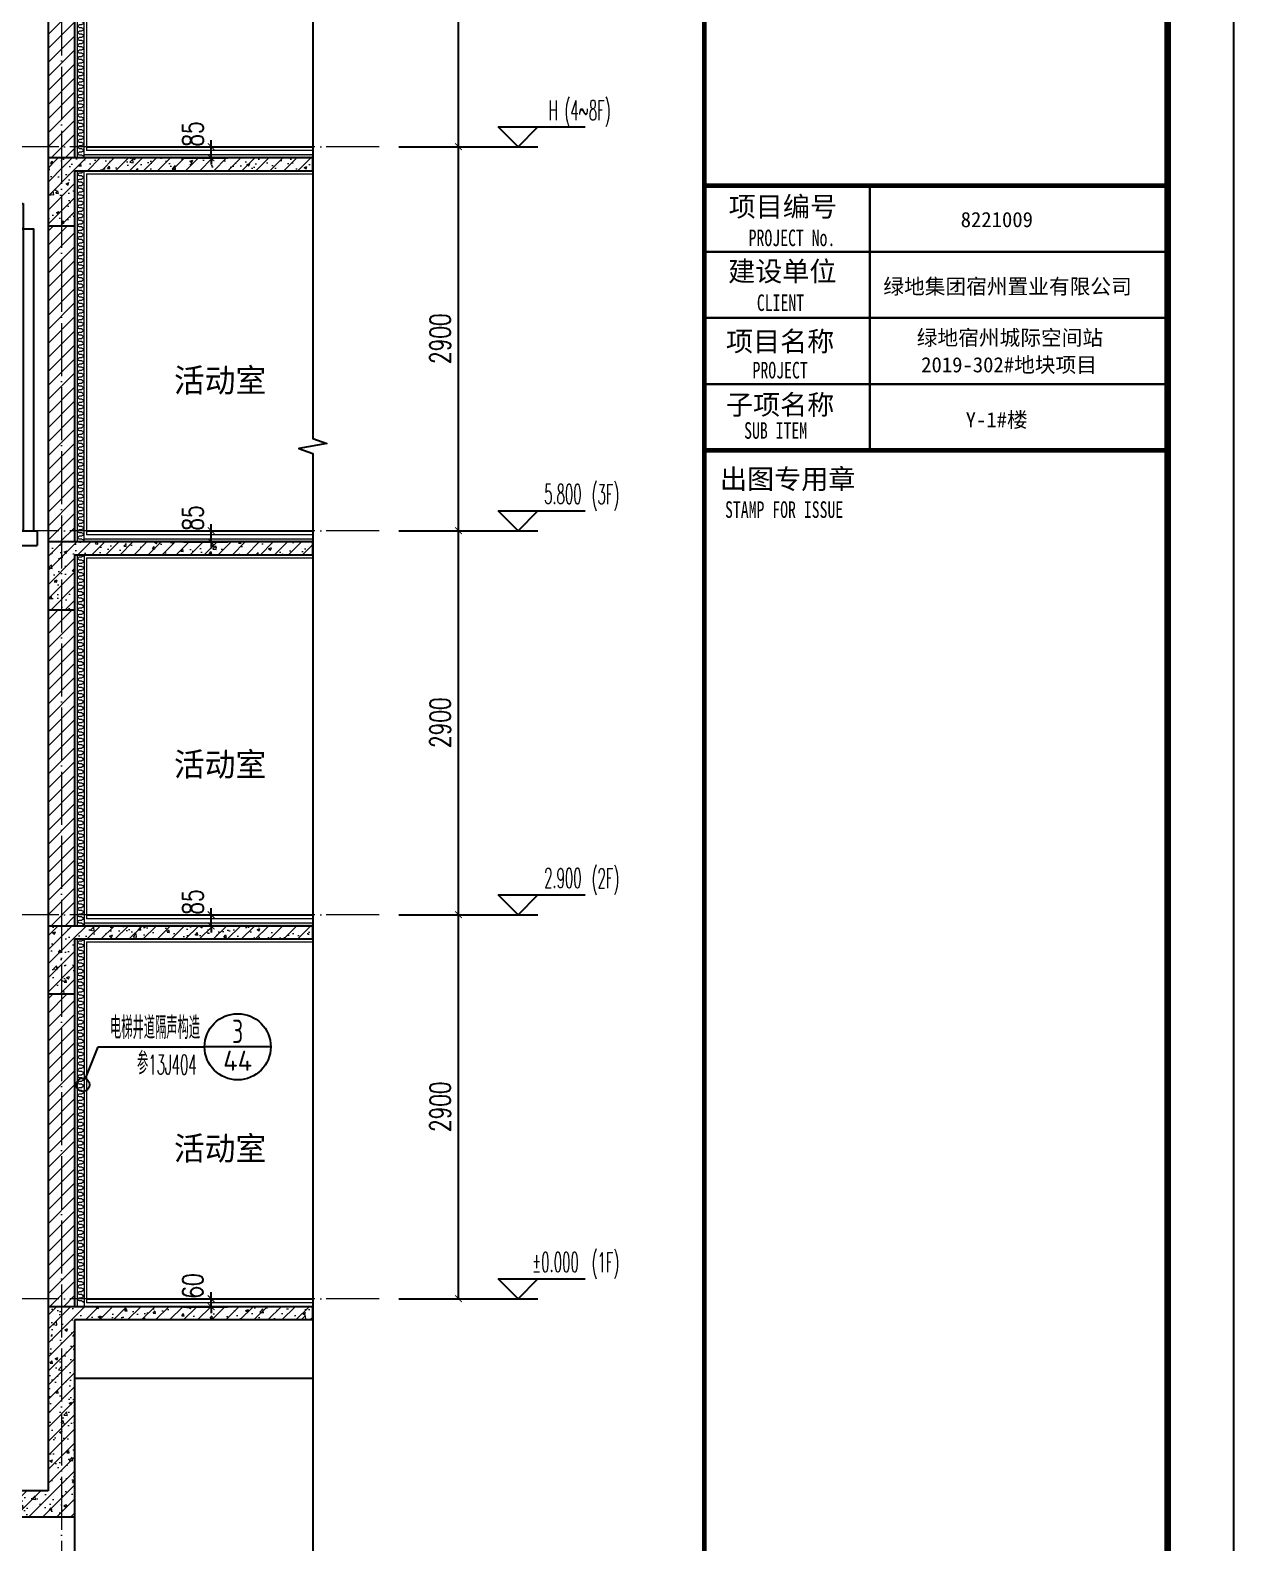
# Model space of a CAD drawing. Extents: x -1058961 to 23600, y -449123 to 2751847.
# Drawn here: x -53319 to -44227, y 25318 to 36739 of the extents above; entities that cross this region are included whole.
import ezdxf
from ezdxf.enums import TextEntityAlignment as Align

# ---------------------------------------------------------------- set-up
doc = ezdxf.new("R2010")
doc.units = 0
doc.header["$LTSCALE"] = 1000
doc.linetypes.add('DOTE', pattern=[2.42, 2, -0.2, 0.02, -0.2])
doc.layers.get('0').update_dxf_attribs({"linetype": 'CONTINUOUS'})
doc.layers.get('DEFPOINTS').update_dxf_attribs({"linetype": 'CONTINUOUS'})
for name, color, linetype in [('-TK', 7, 'CONTINUOUS'), ('DIM_ELEV', 3, 'CONTINUOUS'), ('DIM_IDEN', 67, 'CONTINUOUS'), ('DIM_SYMB', 3, 'CONTINUOUS'), ('PUB_DIM', 3, 'CONTINUOUS'), ('PUB_TEXT', 2, 'CONTINUOUS'), ('WALL', 5, 'CONTINUOUS'), ('图签文字', 4, 'CONTINUOUS'), ('看线', 251, 'CONTINUOUS'), ('立面-看线', 251, 'CONTINUOUS'), ('设备', 253, 'CONTINUOUS')]:
    doc.layers.add(name, color=color, linetype=linetype)
for name, color, linetype, lineweight in [('DOTE', 19, 'DOTE', 9), ('PUB_HATCH', 8, 'CONTINUOUS', 9), ('内粉刷', 37, 'CONTINUOUS', 9), ('图框', 9, 'CONTINUOUS', 18), ('图签', 147, 'CONTINUOUS', 18), ('填充', 251, 'CONTINUOUS', 5)]:
    doc.layers.add(name, color=color, linetype=linetype, lineweight=lineweight)
doc.styles.add('_TCH_DIM', font='SIMPLEX.shx', dxfattribs={"width": 0.7, "bigfont": 'GBCBIG.shx'})
doc.styles.add('_TCH_DIM_T3', font='SIMPLEX', dxfattribs={"width": 0.705882, "bigfont": 'GBCBIG'})
doc.styles.add('STANDARD_T3', font='gbenor.shx', dxfattribs={"bigfont": 'gbcbig.shx'})
doc.styles.add('宋体', font='', dxfattribs={"height": 50})
doc.styles.add('建筑图签-1', font='simhei.ttf', dxfattribs={"width": 0.7})
doc.styles.get('宋体').set_extended_font_data('SimSun')
doc.dimstyles.new('_TCH_ARCH&&50', dxfattribs={"dimtxt": 157.5, "dimasz": 50, "dimexe": 125, "dimexo": 150, "dimgap": 58.75, "dimtad": 1, "dimdec": 0, "dimzin": 0, "dimdsep": 46, "dimtxsty": '_TCH_DIM_T3', "dimblk": 'ARCHTICK', "dimcen": 0.09, "dimclrt": 7, "dimazin": 0, "dimtfac": 1, "dimtdec": 0, "dimtix": 1, "dimtmove": 2, "dimatfit": 3, "dimldrblk": 'ARCHTICK', "dimfxl": 0, "dimtolj": 1, "dimtzin": 0, "dimarcsym": 0})
pattern_1 = [(45, (0, 0), (-53.0330086, 53.0330086), []), (50, (0, 0), (215.178055, -18.82564), [22.5, -247.5]), (355, (0, 0), (-41.6254, 225.65764), [18, -198]), (100.4514, (17.93, -1.57), (173.552815, 206.831863), [19.122057, -210.342634]), (46.1842, (0, 60), (320.172315, -49.655704), [33.75, -371.25]), (96.6356, (26.68, 55.86), (280.39881, 292.23536), [28.68309, -315.5139]), (351.1842, (0, 60), (280.39858, 292.23558), [27, -297]), (21, (30, 45), (179.072116, -120.785667), [22.5, -247.5]), (326, (30, 45), (72.9946, 217.545014), [18, -198]), (71.4514, (44.92, 34.93), (252.06679, 96.75915), [19.122057, -210.342634]), (37.5, (0, 0), (3.6479566, 99.868156), [0, -195.6, 0, -201, 0, -198.75]), (7.5, (0, 0), (78.920861, 118.323514), [0, -114.6, 0, -191.1, 0, -75.75]), (327.5, (-66.9, 0), (160.146731, -6.7664615), [0, -75, 0, -234, 0, -310.5]), (317.5, (-96.9, 0), (174.95585, 30.031495), [0, -97.5, 0, -155.4, 0, -220.5])]
pattern_2 = [(45, (-1018747.41, 119588.15), (-53.0330086, 53.0330086), []), (50, (-1018747.41, 119588.15), (215.178055, -18.82564), [22.5, -247.5]), (355, (-1018747.41, 119588.15), (-41.6254, 225.65764), [18, -198]), (100.4514, (-1018729.48, 119586.58), (173.552815, 206.831863), [19.122057, -210.342634]), (46.1842, (-1018747.4, 119648.15), (320.172315, -49.655704), [33.75, -371.25]), (96.6356, (-1018720.73, 119644), (280.39881, 292.23536), [28.68309, -315.5139]), (351.1842, (-1018747.4, 119648.15), (280.39858, 292.23558), [27, -297]), (21, (-1018717.41, 119633.15), (179.072116, -120.785667), [22.5, -247.5]), (326, (-1018717.41, 119633.15), (72.9946, 217.545014), [18, -198]), (71.4514, (-1018702.49, 119623.08), (252.06679, 96.75915), [19.122057, -210.342634]), (37.5, (-1018747.41, 119588.15), (3.6479566, 99.868156), [0, -195.6, 0, -201, 0, -198.75]), (7.5, (-1018747.41, 119588.15), (78.920861, 118.323514), [0, -114.6, 0, -191.1, 0, -75.75]), (327.5, (-1018814.31, 119588.15), (160.146731, -6.7664615), [0, -75, 0, -234, 0, -310.5]), (317.5, (-1018844.31, 119588.15), (174.95585, 30.031495), [0, -97.5, 0, -155.4, 0, -220.5])]
pattern_3 = [(45, (-1018747.41, 119642.004), (-53.03303, 53.03303), [])]

# ---------------------------------------------------------------- blocks, each defined once
blk = doc.blocks.new('A1')
blk.add_lwpolyline([(0, 59400), (0, 0), (84100, 0), (84100, 59400)], close=True)
at = {"const_width": 100}
blk.add_lwpolyline([(2500, 58400), (2500, 1000), (83100, 1000), (83100, 58400)], close=True, dxfattribs=at)
at = {"layer": '图框'}
for points, const_width in [([(76100, 1000), (76100, 58400)], 70), ([(76100, 36100), (83100, 36100)], 70), ([(76100, 36100), (83100, 36100)], 70), ([(78600, 32100), (78600, 36100)], 35), ([(76100, 35100), (83100, 35100)], 35), ([(76100, 34100), (83100, 34100)], 35), ([(76100, 33100), (83100, 33100)], 35), ([(83100, 32100), (76100, 32100)], 70)]:
    blk.add_lwpolyline(points, dxfattribs=dict(at, const_width=const_width))
at = {"layer": '图框', "style": '建筑图签-1', "width": 0.7}
for s, p in [('PROJECT No.', (76770, 35185, -1799)), ('CLIENT', (76894, 34206)), ('PROJECT', (76829, 33187)), ('SUB ITEM', (76702, 32276)), ('STAMP FOR ISSUE', (76413, 31081))]:
    blk.add_text(s, height=250, dxfattribs=at).set_placement(p)
at = {"layer": '图签', "color": 2, "style": '宋体'}
for s, height, p in [('8221009', 229.3, (79974, 35472)), ('绿地集团宿州置业有限公司', 229.34, (78805, 34462)), ('绿地宿州城际空间站', 229.3, (79310, 33688)), ('2019-302#地块项目', 229.34, (79377, 33279)), ('Y-1#楼', 229.3, (80049, 32448))]:
    blk.add_text(s, height=height, dxfattribs=at).set_placement(p)
at = {"layer": '图签文字', "color": 7, "style": '建筑图签-1'}
for s, p in [('项目编号', (76468, 35632)), ('建设单位', (76460, 34655)), ('项目名称', (76427, 33597)), ('子项名称', (76427, 32640)), ('出图专用章', (76336, 31518))]:
    blk.add_text(s, height=300, dxfattribs=at).set_placement(p)
blk = doc.blocks.new('$LinePat$保温层')
at = {"color": 0}
for p, q in [((24, -24), (24, -56)), ((72, -56), (72, -24))]:
    blk.add_line(p, q, dxfattribs=at)
for centre, start, end in [((96, -24), 90, 180), ((0, -24), 0, 90), ((48, -56), 180, 0)]:
    blk.add_arc(centre, 24, start, end, dxfattribs=at)
blk = doc.blocks.new('A$C3EC504A2')
at = {"layer": '设备', "color": 206}
for p, q in [((-173, 1735), (-143, 1735)), ((143, 1764), (-143, 1764)), ((-133, 1725), (-133, 1609)), ((-92, 1764), (-92, -1418)), ((83, 1764), (83, -1418)), ((83, 1764), (83, 1570)), ((133, 1725), (133, 1609)), ((173, 1735), (143, 1735)), ((-213, 1599), (-143, 1599)), ((213, 1599), (143, 1599)), ((-92, 1570), (-242, 1570)), ((242, 1570), (83, 1570)), ((-952, 1158), (-869, 1158)), ((-175, -1205), (-175, -870)), ((175, -1205), (175, -870)), ((300, -1038), (-300, -1038)), ((-960, -1298), (835, -1298)), ((-960, -1298), (-960, -1418)), ((835, -1298), (835, -1418)), ((-960, -1418), (835, -1418)), ((143, -1462), (-143, -1462)), ((-142, -1418), (-142, -1462)), ((-92, -1462), (-92, -1586)), ((83, -1462), (83, -1586)), ((133, -1418), (133, -1462)), ((242, -1586), (-242, -1586)), ((-213, -1557), (-143, -1557)), ((-173, -1491), (-143, -1491)), ((-133, -1501), (-133, -1547)), ((133, -1501), (133, -1547)), ((173, -1491), (143, -1491)), ((213, -1557), (143, -1557))]:
    blk.add_line(p, q, dxfattribs=at)
for points in [[(723, 1363), (723, 1158), (-869, 1158), (-869, 1363)], [(723, 1158), (723, -1298), (-960, -1298), (-960, 1158)]]:
    blk.add_lwpolyline(points, close=True, dxfattribs=at)
for points in [[(-960, 1158), (-893, 1158), (-893, -1298)], [(723, 1158), (806, 1158), (806, -1298)]]:
    blk.add_lwpolyline(points, dxfattribs=at)
for centre, radius, start, end in [((-143, 1735), 29.1, 90, 180), ((-143, 1725), 10, 0, 90), ((143, 1725), 10, 90, 180), ((143, 1735), 29.1, 0, 90), ((-213, 1570), 29.1, 90, 180), ((-143, 1609), 10, 270, 0), ((143, 1609), 10, 180, 270), ((213, 1570), 29.1, 0, 90), ((-143, -1491), 29.1, 90, 180), ((143, -1491), 29.1, 0, 90), ((-213, -1586), 29.1, 90, 180), ((-143, -1501), 10, 0, 90), ((-143, -1547), 10, 270, 0), ((143, -1501), 10, 90, 180), ((143, -1547), 10, 180, 270), ((213, -1586), 29.1, 0, 90)]:
    blk.add_arc(centre, radius, start, end, dxfattribs=at)
blk = doc.blocks.new('BFGBFBCBVFB')
at = {"layer": 'PUB_HATCH'}
h = blk.add_hatch(dxfattribs=at)
h.set_pattern_fill('钢筋混凝土', color=256, scale=30, style=0)
h.set_pattern_definition(pattern_1)
h.paths.add_polyline_path([(898272, 25995), (896272, 25995), (896472, 25895), (898272, 25895)])
h = blk.add_hatch(dxfattribs=at)
h.set_pattern_fill('钢筋混凝土', color=256, scale=30, style=0)
h.set_pattern_definition(pattern_1)
h.paths.add_polyline_path([(896472, 25895), (896272, 25995), (896272, 25480), (896472, 25480)])
h = blk.add_hatch(dxfattribs=at)
h.set_pattern_fill('普通砖', color=256, scale=30, style=0)
h.set_pattern_definition([(45, (0, 53.85), (-53.03303, 53.03303), [])])
h.paths.add_polyline_path([(896472, 25480), (896272, 25480), (896272, 23095), (896472, 23095)])
at = {"layer": '立面-看线'}
h = blk.add_hatch(dxfattribs=at)
h.set_pattern_fill('HONEY', color=256, scale=7)
h.set_pattern_definition([(0, (93631.251, -359366.987), (16.66875, 9.623705), [11.1125, -22.225]), (120, (93631.251, -359366.987), (-16.66874801, 9.62370845), [11.1125, -22.225]), (60, (93631.251, -359366.987), (1.99e-06, 19.24741345), [-22.225, 11.1125])])
h.paths.add_polyline_path([(896543, 26020), (896543, 25995), (898272, 25995), (898272, 26020)])
at = {"layer": 'PUB_HATCH', "color": 215}
blk.add_line((896543, 26020), (898272, 26020), dxfattribs=at)
at = {"layer": 'WALL'}
for p, q in [((898272, 25995), (896272, 25995)), ((896272, 25995), (896272, 25480)), ((898272, 25895), (898272, 25995)), ((898272, 25895), (896472, 25895)), ((896472, 25895), (896472, 25480)), ((896272, 25480), (896272, 23095)), ((896472, 25480), (896272, 25480)), ((896472, 25480), (896472, 23095)), ((896472, 23095), (896272, 23095))]:
    blk.add_line(p, q, dxfattribs=at)
at = {"layer": '内粉刷'}
for p, q in [((896493, 23095), (896493, 25895)), ((896543, 25895), (896543, 23095)), ((896563, 25875), (898272, 25875))]:
    blk.add_line(p, q, dxfattribs=at)
for points in [[(898272, 26050), (896563, 26050)], [(896563, 25875), (896563, 23150)]]:
    blk.add_lwpolyline(points, dxfattribs=at)
at = {"layer": '看线', "color": 32}
blk.add_line((896563, 26080), (898272, 26080), dxfattribs=at)
at = {"layer": '填充', "color": 252, "xscale": -0.5013020832264923, "yscale": 0.499999999874268, "zscale": 0.4999999998742679, "rotation": 269.9999999995265}
for p in [(896538, 25847), (896538, 25799), (896538, 25751), (896538, 25702), (896538, 25654), (896538, 25606), (896538, 25558), (896538, 25510), (896538, 25462), (896538, 25414), (896538, 25366), (896538, 25317), (896538, 25269), (896538, 25221), (896538, 25173), (896538, 25125), (896538, 25077), (896538, 25029), (896538, 24981), (896538, 24932), (896538, 24884), (896538, 24836), (896538, 24788), (896538, 24740), (896538, 24692), (896538, 24644), (896538, 24596), (896538, 24547), (896538, 24499), (896538, 24451), (896538, 24403), (896538, 24355), (896538, 24307), (896538, 24259), (896538, 24211), (896538, 24162), (896538, 24114), (896538, 24066), (896538, 24018), (896538, 23970), (896538, 23922), (896538, 23874), (896538, 23826), (896538, 23777), (896538, 23729), (896538, 23681), (896538, 23633), (896538, 23585), (896538, 23537), (896538, 23489), (896538, 23441), (896538, 23392), (896538, 23344), (896538, 23296), (896538, 23248), (896538, 23200), (896538, 23152), (896538, 23104)]:
    blk.add_blockref('$LinePat$保温层', p, dxfattribs=at)
blk = doc.blocks.new('_ArchTick')
at = {"color": 0, "linetype": 'ByBlock', "const_width": 0.15}
blk.add_lwpolyline([(-0.5, -0.5), (0.5, 0.5)], dxfattribs=at)
blk = doc.blocks.new('*D2639')
at = {"layer": 'DEFPOINTS', "color": 0}
for p in [(-52312, 27160), (-52312, 27100), (-51953, 27160)]:
    blk.add_point(p, dxfattribs=at)
at = {"layer": 'PUB_DIM', "color": 0, "lineweight": -2}
for p, q in [((-51953, 27160), (-51953, 27210)), ((-52162, 27160), (-51828, 27160)), ((-52162, 27100), (-51828, 27100)), ((-51953, 27100), (-51953, 27160)), ((-51953, 27100), (-51953, 27050))]:
    blk.add_line(p, q, dxfattribs=at)
at = {"layer": 'PUB_DIM', "color": 0, "lineweight": -2, "xscale": 50, "yscale": 50, "zscale": 50}
for p, rotation in [((-51953, 27160), 270), ((-51953, 27100), 90)]:
    blk.add_blockref('_ArchTick', p, dxfattribs=dict(at, rotation=rotation))
at = {"layer": 'PUB_DIM', "color": 7, "insert": (-52091, 27256), "char_height": 157.5, "attachment_point": 5, "rotation": 90, "style": '_TCH_DIM_T3'}
blk.add_mtext('\\A1;60', dxfattribs=at)
blk = doc.blocks.new('*D2640')
at = {"layer": 'DEFPOINTS', "color": 0}
for p in [(-52312, 30060), (-51953, 30060), (-52312, 29975)]:
    blk.add_point(p, dxfattribs=at)
at = {"layer": 'PUB_DIM', "color": 0, "lineweight": -2}
for p, q in [((-52162, 30060), (-51828, 30060)), ((-51953, 30060), (-51953, 30110)), ((-51953, 29975), (-51953, 30060)), ((-52162, 29975), (-51828, 29975)), ((-51953, 29975), (-51953, 29925))]:
    blk.add_line(p, q, dxfattribs=at)
at = {"layer": 'PUB_DIM', "color": 0, "lineweight": -2, "xscale": 50, "yscale": 50, "zscale": 50}
for p, rotation in [((-51953, 30060), 270), ((-51953, 29975), 90)]:
    blk.add_blockref('_ArchTick', p, dxfattribs=dict(at, rotation=rotation))
at = {"layer": 'PUB_DIM', "color": 7, "insert": (-52091, 30156), "char_height": 157.5, "attachment_point": 5, "rotation": 90, "style": '_TCH_DIM_T3'}
blk.add_mtext('\\A1;85', dxfattribs=at)
blk = doc.blocks.new('*D2641')
at = {"layer": 'DEFPOINTS', "color": 0}
for p in [(-52312, 32960), (-51953, 32960), (-52312, 32875)]:
    blk.add_point(p, dxfattribs=at)
at = {"layer": 'PUB_DIM', "color": 0, "lineweight": -2}
for p, q in [((-51953, 32960), (-51953, 33010)), ((-52162, 32960), (-51828, 32960)), ((-51953, 32875), (-51953, 32960)), ((-52162, 32875), (-51828, 32875)), ((-51953, 32875), (-51953, 32825))]:
    blk.add_line(p, q, dxfattribs=at)
at = {"layer": 'PUB_DIM', "color": 0, "lineweight": -2, "xscale": 50, "yscale": 50, "zscale": 50}
for p, rotation in [((-51953, 32960), 270), ((-51953, 32875), 90)]:
    blk.add_blockref('_ArchTick', p, dxfattribs=dict(at, rotation=rotation))
at = {"layer": 'PUB_DIM', "color": 7, "insert": (-52091, 33056), "char_height": 157.5, "attachment_point": 5, "rotation": 90, "style": '_TCH_DIM_T3'}
blk.add_mtext('\\A1;85', dxfattribs=at)
blk = doc.blocks.new('*D2642')
at = {"layer": 'DEFPOINTS', "color": 0}
for p in [(-52312, 35860), (-52312, 35775), (-51953, 35860)]:
    blk.add_point(p, dxfattribs=at)
at = {"layer": 'PUB_DIM', "color": 0, "lineweight": -2}
for p, q in [((-51953, 35860), (-51953, 35910)), ((-52162, 35860), (-51828, 35860)), ((-52162, 35775), (-51828, 35775)), ((-51953, 35775), (-51953, 35860)), ((-51953, 35775), (-51953, 35725))]:
    blk.add_line(p, q, dxfattribs=at)
at = {"layer": 'PUB_DIM', "color": 0, "lineweight": -2, "xscale": 50, "yscale": 50, "zscale": 50}
for p, rotation in [((-51953, 35860), 270), ((-51953, 35775), 90)]:
    blk.add_blockref('_ArchTick', p, dxfattribs=dict(at, rotation=rotation))
at = {"layer": 'PUB_DIM', "color": 7, "insert": (-52091, 35956), "char_height": 157.5, "attachment_point": 5, "rotation": 90, "style": '_TCH_DIM_T3'}
blk.add_mtext('\\A1;85', dxfattribs=at)
blk = doc.blocks.new('*D2669')
at = {"layer": 'DEFPOINTS', "color": 0}
for p in [(-50684, 30060), (-50084, 30060), (-50684, 27160)]:
    blk.add_point(p, dxfattribs=at)
at = {"layer": 'PUB_DIM', "color": 0, "lineweight": -2}
for p, q in [((-50534, 30060), (-49959, 30060)), ((-50084, 27160), (-50084, 30060)), ((-50534, 27160), (-49959, 27160))]:
    blk.add_line(p, q, dxfattribs=at)
at = {"layer": 'PUB_DIM', "color": 0, "lineweight": -2, "xscale": 50, "yscale": 50, "zscale": 50}
for p, rotation in [((-50084, 30060), 90), ((-50084, 27160), 270)]:
    blk.add_blockref('_ArchTick', p, dxfattribs=dict(at, rotation=rotation))
at = {"layer": 'PUB_DIM', "color": 7, "insert": (-50222, 28610), "char_height": 157.5, "attachment_point": 5, "rotation": 90, "style": '_TCH_DIM_T3'}
blk.add_mtext('\\A1;2900', dxfattribs=at)
blk = doc.blocks.new('*D2670')
at = {"layer": 'DEFPOINTS', "color": 0}
for p in [(-50684, 32960), (-50084, 32960), (-50684, 30060)]:
    blk.add_point(p, dxfattribs=at)
at = {"layer": 'PUB_DIM', "color": 0, "lineweight": -2}
for p, q in [((-50534, 32960), (-49959, 32960)), ((-50084, 30060), (-50084, 32960)), ((-50534, 30060), (-49959, 30060))]:
    blk.add_line(p, q, dxfattribs=at)
at = {"layer": 'PUB_DIM', "color": 0, "lineweight": -2, "xscale": 50, "yscale": 50, "zscale": 50}
for p, rotation in [((-50084, 32960), 90), ((-50084, 30060), 270)]:
    blk.add_blockref('_ArchTick', p, dxfattribs=dict(at, rotation=rotation))
at = {"layer": 'PUB_DIM', "color": 7, "insert": (-50222, 31510), "char_height": 157.5, "attachment_point": 5, "rotation": 90, "style": '_TCH_DIM_T3'}
blk.add_mtext('\\A1;2900', dxfattribs=at)
blk = doc.blocks.new('*D2671')
at = {"layer": 'DEFPOINTS', "color": 0}
for p in [(-50684, 35860), (-50084, 35860), (-50684, 32960)]:
    blk.add_point(p, dxfattribs=at)
at = {"layer": 'PUB_DIM', "color": 0, "lineweight": -2}
for p, q in [((-50534, 35860), (-49959, 35860)), ((-50084, 32960), (-50084, 35860)), ((-50534, 32960), (-49959, 32960))]:
    blk.add_line(p, q, dxfattribs=at)
at = {"layer": 'PUB_DIM', "color": 0, "lineweight": -2, "xscale": 50, "yscale": 50, "zscale": 50}
for p, rotation in [((-50084, 35860), 90), ((-50084, 32960), 270)]:
    blk.add_blockref('_ArchTick', p, dxfattribs=dict(at, rotation=rotation))
at = {"layer": 'PUB_DIM', "color": 7, "insert": (-50222, 34410), "char_height": 157.5, "attachment_point": 5, "rotation": 90, "style": '_TCH_DIM_T3'}
blk.add_mtext('\\A1;2900', dxfattribs=at)
blk = doc.blocks.new('*D2672')
at = {"layer": 'DEFPOINTS', "color": 0}
for p in [(-50684, 38760), (-50084, 38760), (-50684, 35860)]:
    blk.add_point(p, dxfattribs=at)
at = {"layer": 'PUB_DIM', "color": 0, "lineweight": -2}
for p, q in [((-50534, 38760), (-49959, 38760)), ((-50084, 35860), (-50084, 38760)), ((-50534, 35860), (-49959, 35860))]:
    blk.add_line(p, q, dxfattribs=at)
at = {"layer": 'PUB_DIM', "color": 0, "lineweight": -2, "xscale": 50, "yscale": 50, "zscale": 50}
for p, rotation in [((-50084, 38760), 90), ((-50084, 35860), 270)]:
    blk.add_blockref('_ArchTick', p, dxfattribs=dict(at, rotation=rotation))
at = {"layer": 'PUB_DIM', "color": 7, "insert": (-50222, 37310), "char_height": 157.5, "attachment_point": 5, "rotation": 90, "style": '_TCH_DIM_T3'}
blk.add_mtext('\\A1;2900', dxfattribs=at)

msp = doc.modelspace()

# ---------------------------------------------------------------- hatches: boundary and pattern name
at = {"layer": 'PUB_HATCH'}
h = msp.add_hatch(dxfattribs=at)
h.set_pattern_fill('钢筋混凝土', color=256, scale=30, style=0)
h.set_pattern_definition(pattern_2)
h.paths.add_polyline_path([(-51184.01, 32874.73), (-53184.09, 32874.73), (-52984.09, 32774.73), (-51184.01, 32774.73)])
h = msp.add_hatch(dxfattribs=at)
h.set_pattern_fill('钢筋混凝土', color=256, scale=30, style=0)
h.set_pattern_definition(pattern_2)
h.paths.add_polyline_path([(-52984.09, 32774.73), (-53184.09, 32874.73), (-53184.09, 32359.73), (-52984.09, 32359.73)])
h = msp.add_hatch(dxfattribs=at)
h.set_pattern_fill('普通砖', color=256, scale=30, style=0)
h.set_pattern_definition(pattern_3)
h.paths.add_polyline_path([(-52984.09, 32359.73), (-53184.09, 32359.73), (-53184.09, 29974.73), (-52984.09, 29974.73)])
h = msp.add_hatch(dxfattribs=at)
h.set_pattern_fill('钢筋混凝土', color=256, scale=30, style=0)
h.set_pattern_definition(pattern_2)
h.paths.add_polyline_path([(-51184.01, 29974.73), (-53184.09, 29974.73), (-52984.09, 29874.73), (-51184.01, 29874.73)])
h = msp.add_hatch(dxfattribs=at)
h.set_pattern_fill('钢筋混凝土', color=256, scale=30, style=0)
h.set_pattern_definition(pattern_2)
h.paths.add_polyline_path([(-52984.09, 29874.73), (-53184.09, 29974.73), (-53184.09, 29459.73), (-52984.09, 29459.73)])
h = msp.add_hatch(dxfattribs=at)
h.set_pattern_fill('普通砖', color=256, scale=30, style=0)
h.set_pattern_definition(pattern_3)
h.paths.add_polyline_path([(-52984.09, 29459.73), (-53184.09, 29459.73), (-53184.09, 27099.73), (-52984.09, 27099.73)])
h = msp.add_hatch(dxfattribs=at)
h.set_pattern_fill('钢筋混凝土', color=256, scale=30, style=0)
h.set_pattern_definition(pattern_2)
h.paths.add_polyline_path([(-51184.04, 27099.73), (-53184.09, 27099.73), (-52984.09, 26999.73), (-51184.04, 26999.73)])
h = msp.add_hatch(dxfattribs=at)
h.set_pattern_fill('钢筋混凝土', color=256, scale=30, style=0)
h.set_pattern_definition(pattern_2)
h.paths.add_polyline_path([(-52984.09, 26999.73), (-53184.09, 27099.73), (-53184.09, 25709.73), (-52984.09, 25509.73)])
h = msp.add_hatch(dxfattribs=at)
h.set_pattern_fill('钢筋混凝土', color=256, scale=30, style=0)
h.set_pattern_definition(pattern_2)
h.paths.add_polyline_path([(-52984.09, 25509.73), (-53184.09, 25709.73), (-55084.09, 25709.73), (-55284.23, 25509.73)])
at = {"layer": '立面-看线'}
h = msp.add_hatch(dxfattribs=at)
h.set_pattern_fill('HONEY', color=256, scale=7)
h.set_pattern_definition([(0, (-855825.184, -352487.218), (16.66875, 9.623705), [11.1125, -22.225]), (120, (-855825.184, -352487.218), (-16.66874801, 9.62370845), [11.1125, -22.225]), (60, (-855825.184, -352487.218), (1.99e-06, 19.24741345), [-22.225, 11.1125])])
h.paths.add_polyline_path([(-52913.11, 32899.73), (-52913.11, 32874.73), (-51184.01, 32874.73), (-51184.01, 32899.73)])
h = msp.add_hatch(dxfattribs=at)
h.set_pattern_fill('HONEY', color=256, scale=7)
h.set_pattern_definition([(0, (-855825.179, -355387.218), (16.66875, 9.623705), [11.1125, -22.225]), (120, (-855825.179, -355387.218), (-16.66874801, 9.62370845), [11.1125, -22.225]), (60, (-855825.179, -355387.218), (1.99e-06, 19.24741345), [-22.225, 11.1125])])
h.paths.add_polyline_path([(-52913.1, 29999.73), (-52913.1, 29974.73), (-51184.01, 29974.73), (-51184.01, 29999.73)])

# ---------------------------------------------------------------- linework, layer by layer
at = {"layer": 'DIM_ELEV'}
for p, q in [((-49634.04, 35859.73), (-49784.04, 36009.73)), ((-49784.04, 36009.73), (-49128.04, 36009.73)), ((-49634.04, 35859.73), (-49484.04, 36009.73)), ((-50484.04, 35859.73), (-49484.04, 35859.73)), ((-49634.04, 32959.73), (-49784.04, 33109.73)), ((-49784.04, 33109.73), (-49128.04, 33109.73)), ((-49634.04, 32959.73), (-49484.04, 33109.73)), ((-50484.04, 32959.73), (-49484.04, 32959.73)), ((-49634.04, 30059.73), (-49784.04, 30209.73)), ((-49784.04, 30209.73), (-49128.04, 30209.73)), ((-49634.04, 30059.73), (-49484.04, 30209.73)), ((-50484.04, 30059.73), (-49484.04, 30059.73)), ((-49634.04, 27159.73), (-49784.04, 27309.73)), ((-49784.04, 27309.73), (-49128.04, 27309.73)), ((-49634.04, 27159.73), (-49484.04, 27309.73)), ((-50484.04, 27159.73), (-49484.04, 27159.73))]:
    msp.add_line(p, q, dxfattribs=at)
at = {"layer": 'DIM_IDEN', "color": 3}
for p, q in [((-52902.85, 28822.88), (-52806.05, 29062.79)), ((-52806.05, 29062.79), (-52002.18, 29062.79)), ((-51502.18, 29062.79), (-52002.18, 29062.79))]:
    msp.add_line(p, q, dxfattribs=at)
for centre, radius in [((-51752.18, 29062.79), 250), ((-52921.62, 28776.37), 50.16)]:
    msp.add_circle(centre, radius, dxfattribs=at)
at = {"layer": 'DIM_SYMB'}
msp.add_lwpolyline([(-51184.04, 45659.73), (-51184.04, 33656.6), (-51079.04, 33618.38), (-51289.04, 33581.35), (-51184.04, 33544.1), (-51184.04, 21540.96)], dxfattribs=at)
at = {"layer": 'DOTE', "color": 1, "linetype": 'DOTE', "ltscale": 0.2}
for p, q in [((-53084.1, 45659.73), (-53084.08, 21082.73)), ((-50684.04, 35859.73), (-66161.1, 35859.73)), ((-50684.04, 35859.73), (-66161.1, 35859.73)), ((-50684.04, 32959.73), (-66161.1, 32959.73)), ((-50684.04, 30059.73), (-66161.1, 30059.73)), ((-50684.04, 27159.73), (-66161.1, 27159.73))]:
    msp.add_line(p, q, dxfattribs=at)
at = {"layer": 'PUB_HATCH', "color": 215}
for p, q in [((-52913.11, 32899.73), (-51184.01, 32899.73)), ((-52913.1, 29999.73), (-51184.01, 29999.73))]:
    msp.add_line(p, q, dxfattribs=at)
at = {"layer": 'WALL'}
for p, q in [((-51184.01, 32874.73), (-53184.09, 32874.73)), ((-53184.09, 32874.73), (-53184.09, 32359.73)), ((-51184.01, 32774.73), (-51184.01, 32874.73)), ((-51184.01, 32774.73), (-52984.09, 32774.73)), ((-52984.09, 32774.73), (-52984.09, 32359.73)), ((-53184.09, 32359.73), (-53184.09, 29974.73)), ((-52984.09, 32359.73), (-53184.09, 32359.73)), ((-52984.09, 32359.73), (-52984.09, 29974.73)), ((-51184.01, 29974.73), (-53184.09, 29974.73)), ((-53184.09, 29974.73), (-53184.09, 29459.73)), ((-51184.01, 29874.73), (-51184.01, 29974.73)), ((-51184.01, 29874.73), (-52984.09, 29874.73)), ((-52984.09, 29874.73), (-52984.09, 29459.73)), ((-53184.09, 29459.73), (-53184.09, 27099.73)), ((-52984.09, 29459.73), (-53184.09, 29459.73)), ((-52984.09, 29459.73), (-52984.09, 27099.73)), ((-51184.04, 27099.73), (-53184.09, 27099.73)), ((-53184.09, 27099.73), (-53184.09, 25709.73)), ((-51184.04, 26999.73), (-51184.04, 27099.73)), ((-51184.04, 26999.73), (-52984.09, 26999.73)), ((-52984.09, 26999.73), (-52984.09, 25509.73)), ((-53184.09, 25709.73), (-55084.09, 25709.73)), ((-52984.09, 25509.73), (-55284.23, 25509.73))]:
    msp.add_line(p, q, dxfattribs=at)
at = {"layer": '内粉刷'}
for p, q in [((-52963.11, 29974.77), (-52963.11, 32774.73)), ((-52913.11, 32774.73), (-52913.11, 29974.77)), ((-52893.11, 32754.73), (-51184.01, 32754.73)), ((-52963.1, 27099.73), (-52963.1, 29874.73)), ((-52913.1, 29874.73), (-52913.1, 27099.73)), ((-52893.1, 29854.73), (-51184.01, 29854.73))]:
    msp.add_line(p, q, dxfattribs=at)
for points in [[(-51184.01, 32929.73), (-52893.11, 32929.73)], [(-52893.11, 32754.73), (-52893.11, 30029.73)], [(-51184.01, 30029.73), (-52893.1, 30029.73)], [(-52893.1, 29854.73), (-52893.1, 27129.73)], [(-51184.04, 27129.73), (-52893.1, 27129.73)]]:
    msp.add_lwpolyline(points, dxfattribs=at)
at = {"layer": '看线', "color": 32}
for p, q in [((-52893.11, 32959.73), (-51184.01, 32959.73)), ((-52893.1, 30059.73), (-51184.01, 30059.73)), ((-52893.13, 27159.73), (-51184.04, 27159.73))]:
    msp.add_line(p, q, dxfattribs=at)
at = {"layer": '看线', "color": 252}
for p, q in [((-52984.09, 26559.74), (-51184.04, 26559.74)), ((-52983.94, 25509.74), (-52983.94, 22309.74))]:
    msp.add_line(p, q, dxfattribs=at)

# ---------------------------------------------------------------- block references
at = {"layer": '-TK', "xscale": 0.5, "yscale": 0.5, "zscale": 0.5}
msp.add_blockref('A1', (-86276.7, 17516.33), dxfattribs=at)
for p in [(-949456.49, 12679.94), (-949456.49, 9779.94)]:
    msp.add_blockref('BFGBFBCBVFB', p)
at = {"xscale": 0.9285492283842308, "yscale": 0.9285492283842308, "zscale": 0.9285492283842308}
msp.add_blockref('A$C3EC504A2', (-54043, 34164.99), dxfattribs=at)
at = {"layer": '填充', "color": 252, "xscale": -0.5013020832264923, "yscale": 0.499999999874268, "zscale": 0.4999999998742679, "rotation": 269.9999999995265}
for p in [(-52918.11, 32726.61), (-52918.11, 32678.48), (-52918.11, 32630.36), (-52918.11, 32582.23), (-52918.11, 32534.11), (-52918.11, 32485.98), (-52918.11, 32437.86), (-52918.11, 32389.73), (-52918.11, 32341.61), (-52918.11, 32293.48), (-52918.11, 32245.36), (-52918.11, 32197.23), (-52918.11, 32149.11), (-52918.11, 32100.98), (-52918.11, 32052.86), (-52918.11, 32004.73), (-52918.11, 31956.61), (-52918.11, 31908.48), (-52918.11, 31860.36), (-52918.11, 31812.23), (-52918.11, 31764.11), (-52918.11, 31715.98), (-52918.11, 31667.86), (-52918.11, 31619.73), (-52918.11, 31571.61), (-52918.11, 31523.48), (-52918.11, 31475.36), (-52918.11, 31427.23), (-52918.11, 31379.11), (-52918.11, 31330.98), (-52918.11, 31282.86), (-52918.11, 31234.73), (-52918.11, 31186.61), (-52918.11, 31138.48), (-52918.11, 31090.36), (-52918.11, 31042.23), (-52918.11, 30994.11), (-52918.11, 30945.98), (-52918.11, 30897.86), (-52918.11, 30849.73), (-52918.11, 30801.61), (-52918.11, 30753.48), (-52918.11, 30705.36), (-52918.11, 30657.23), (-52918.11, 30609.11), (-52918.11, 30560.98), (-52918.11, 30512.86), (-52918.11, 30464.73), (-52918.11, 30416.61), (-52918.11, 30368.48), (-52918.11, 30320.36), (-52918.11, 30272.23), (-52918.11, 30224.11), (-52918.11, 30175.98), (-52918.11, 30127.86), (-52918.11, 30079.73), (-52918.11, 30031.61), (-52918.11, 29983.48), (-52918.1, 29826.61), (-52918.1, 29778.48), (-52918.1, 29730.36), (-52918.1, 29682.23), (-52918.1, 29634.11), (-52918.1, 29585.98), (-52918.1, 29537.86), (-52918.1, 29489.73), (-52918.1, 29441.61), (-52918.1, 29393.48), (-52918.1, 29345.36), (-52918.1, 29297.23), (-52918.1, 29249.11), (-52918.1, 29200.98), (-52918.1, 29152.86), (-52918.1, 29104.73), (-52918.1, 29056.61), (-52918.1, 29008.48), (-52918.1, 28960.36), (-52918.1, 28912.23), (-52918.1, 28864.11), (-52918.1, 28815.98), (-52918.1, 28767.86), (-52918.1, 28719.73), (-52918.1, 28671.61), (-52918.1, 28623.48), (-52918.1, 28575.36), (-52918.1, 28527.23), (-52918.1, 28479.11), (-52918.1, 28430.98), (-52918.1, 28382.86), (-52918.1, 28334.73), (-52918.1, 28286.61), (-52918.1, 28238.48), (-52918.1, 28190.36), (-52918.1, 28142.23), (-52918.1, 28094.11), (-52918.1, 28045.98), (-52918.1, 27997.86), (-52918.1, 27949.73), (-52918.1, 27901.61), (-52918.1, 27853.48), (-52918.1, 27805.36), (-52918.1, 27757.23), (-52918.1, 27709.11), (-52918.1, 27660.98), (-52918.1, 27612.86), (-52918.1, 27564.73), (-52918.1, 27516.61), (-52918.1, 27468.48), (-52918.1, 27420.36), (-52918.1, 27372.23), (-52918.1, 27324.11), (-52918.1, 27275.98), (-52918.1, 27227.86), (-52918.1, 27179.73), (-52918.1, 27131.61)]:
    msp.add_blockref('$LinePat$保温层', p, dxfattribs=at)

# ---------------------------------------------------------------- texts
at = {"layer": 'PUB_TEXT', "style": '_TCH_DIM', "width": 0.494118}
for s, p in [('H', (-49403.8, 36059.78)), ('(4~8F)', (-49282.45, 36059.78)), ('5.800', (-49437.04, 33162.23)), ('(3F)', (-49078.04, 33159.78)), ('2.900', (-49437.04, 30262.23)), ('(2F)', (-49078.04, 30259.78)), ('(1F)', (-49078.04, 27359.78)), ('%%P0.000', (-49528.04, 27362.23))]:
    msp.add_text(s, height=148.75, dxfattribs=at).set_placement(p)
at = {"layer": 'PUB_TEXT'}
for p in [(-52233.24, 34006.32), (-52233.24, 31106.32), (-52233.24, 28206.32)]:
    msp.add_text('活动室', height=178.723, dxfattribs=at).set_placement(p)
at = {"layer": 'PUB_TEXT', "color": 3, "style": '_TCH_DIM'}
for s, height, width, p in [('电梯井道隔声构造', 168.794, 0.7, (-52716.85, 29122.14)), ('参', 168.79, 0.7, (-52512.74, 28854.49)), ('13J404', 148.75, 0.494118, (-52426.73, 28854.49))]:
    msp.add_text(s, height=height, dxfattribs=dict(at, width=width)).set_placement(p)
at = {"layer": 'PUB_TEXT', "color": 3, "style": 'STANDARD_T3'}
for s, height, width, p, p2 in [('3', 177.82, 0.951379, (-51793.87, 29090.26), (-51710.49, 29090.26)), ('44', 151.987, 1.195402, (-51861.94, 28881.75), (-51642.41, 28881.75))]:
    msp.add_text(s, height=height, dxfattribs=dict(at, width=width)).set_placement(p, p2, align=Align.FIT)

# ---------------------------------------------------------------- dimensions: what is measured, and where the dimension line sits
at = {"layer": 'PUB_DIM'}
for p1, p2, picture, middle in [((-50684.04, 35859.73), (-50684.04, 38759.73), '*D2672', (-50221.54, 37309.73)), ((-50684.04, 32959.73), (-50684.04, 35859.73), '*D2671', (-50221.54, 34409.73)), ((-50684.04, 30059.73), (-50684.04, 32959.73), '*D2670', (-50221.54, 31509.73)), ((-50684.04, 27159.73), (-50684.04, 30059.73), '*D2669', (-50221.54, 28609.73))]:
    dim = msp.add_aligned_dim(p1=p1, p2=p2, distance=-600, dimstyle='_TCH_ARCH&&50', dxfattribs=at)
    dim.commit()
    dim.dimension.update_dxf_attribs({"geometry": picture, "text_midpoint": middle})
for base, p1, p2, picture, middle in [((-51953.31, 35859.73), (-52311.72, 35774.75), (-52311.72, 35859.73), '*D2642', (-52090.81, 35956.44)), ((-51953.31, 32959.72), (-52311.72, 32874.73), (-52311.72, 32959.72), '*D2641', (-52090.81, 33056.42)), ((-51953.31, 30059.72), (-52311.72, 29974.73), (-52311.72, 30059.72), '*D2640', (-52090.81, 30156.42)), ((-51953.31, 27159.72), (-52311.72, 27099.73), (-52311.72, 27159.72), '*D2639', (-52090.81, 27256.42))]:
    dim = msp.add_linear_dim(base=base, p1=p1, p2=p2, angle=90, dimstyle='_TCH_ARCH&&50', dxfattribs=at)
    dim.commit()
    dim.dimension.update_dxf_attribs({"geometry": picture, "text_midpoint": middle, "dimtype": 161})

doc.saveas('drawing.dxf')
